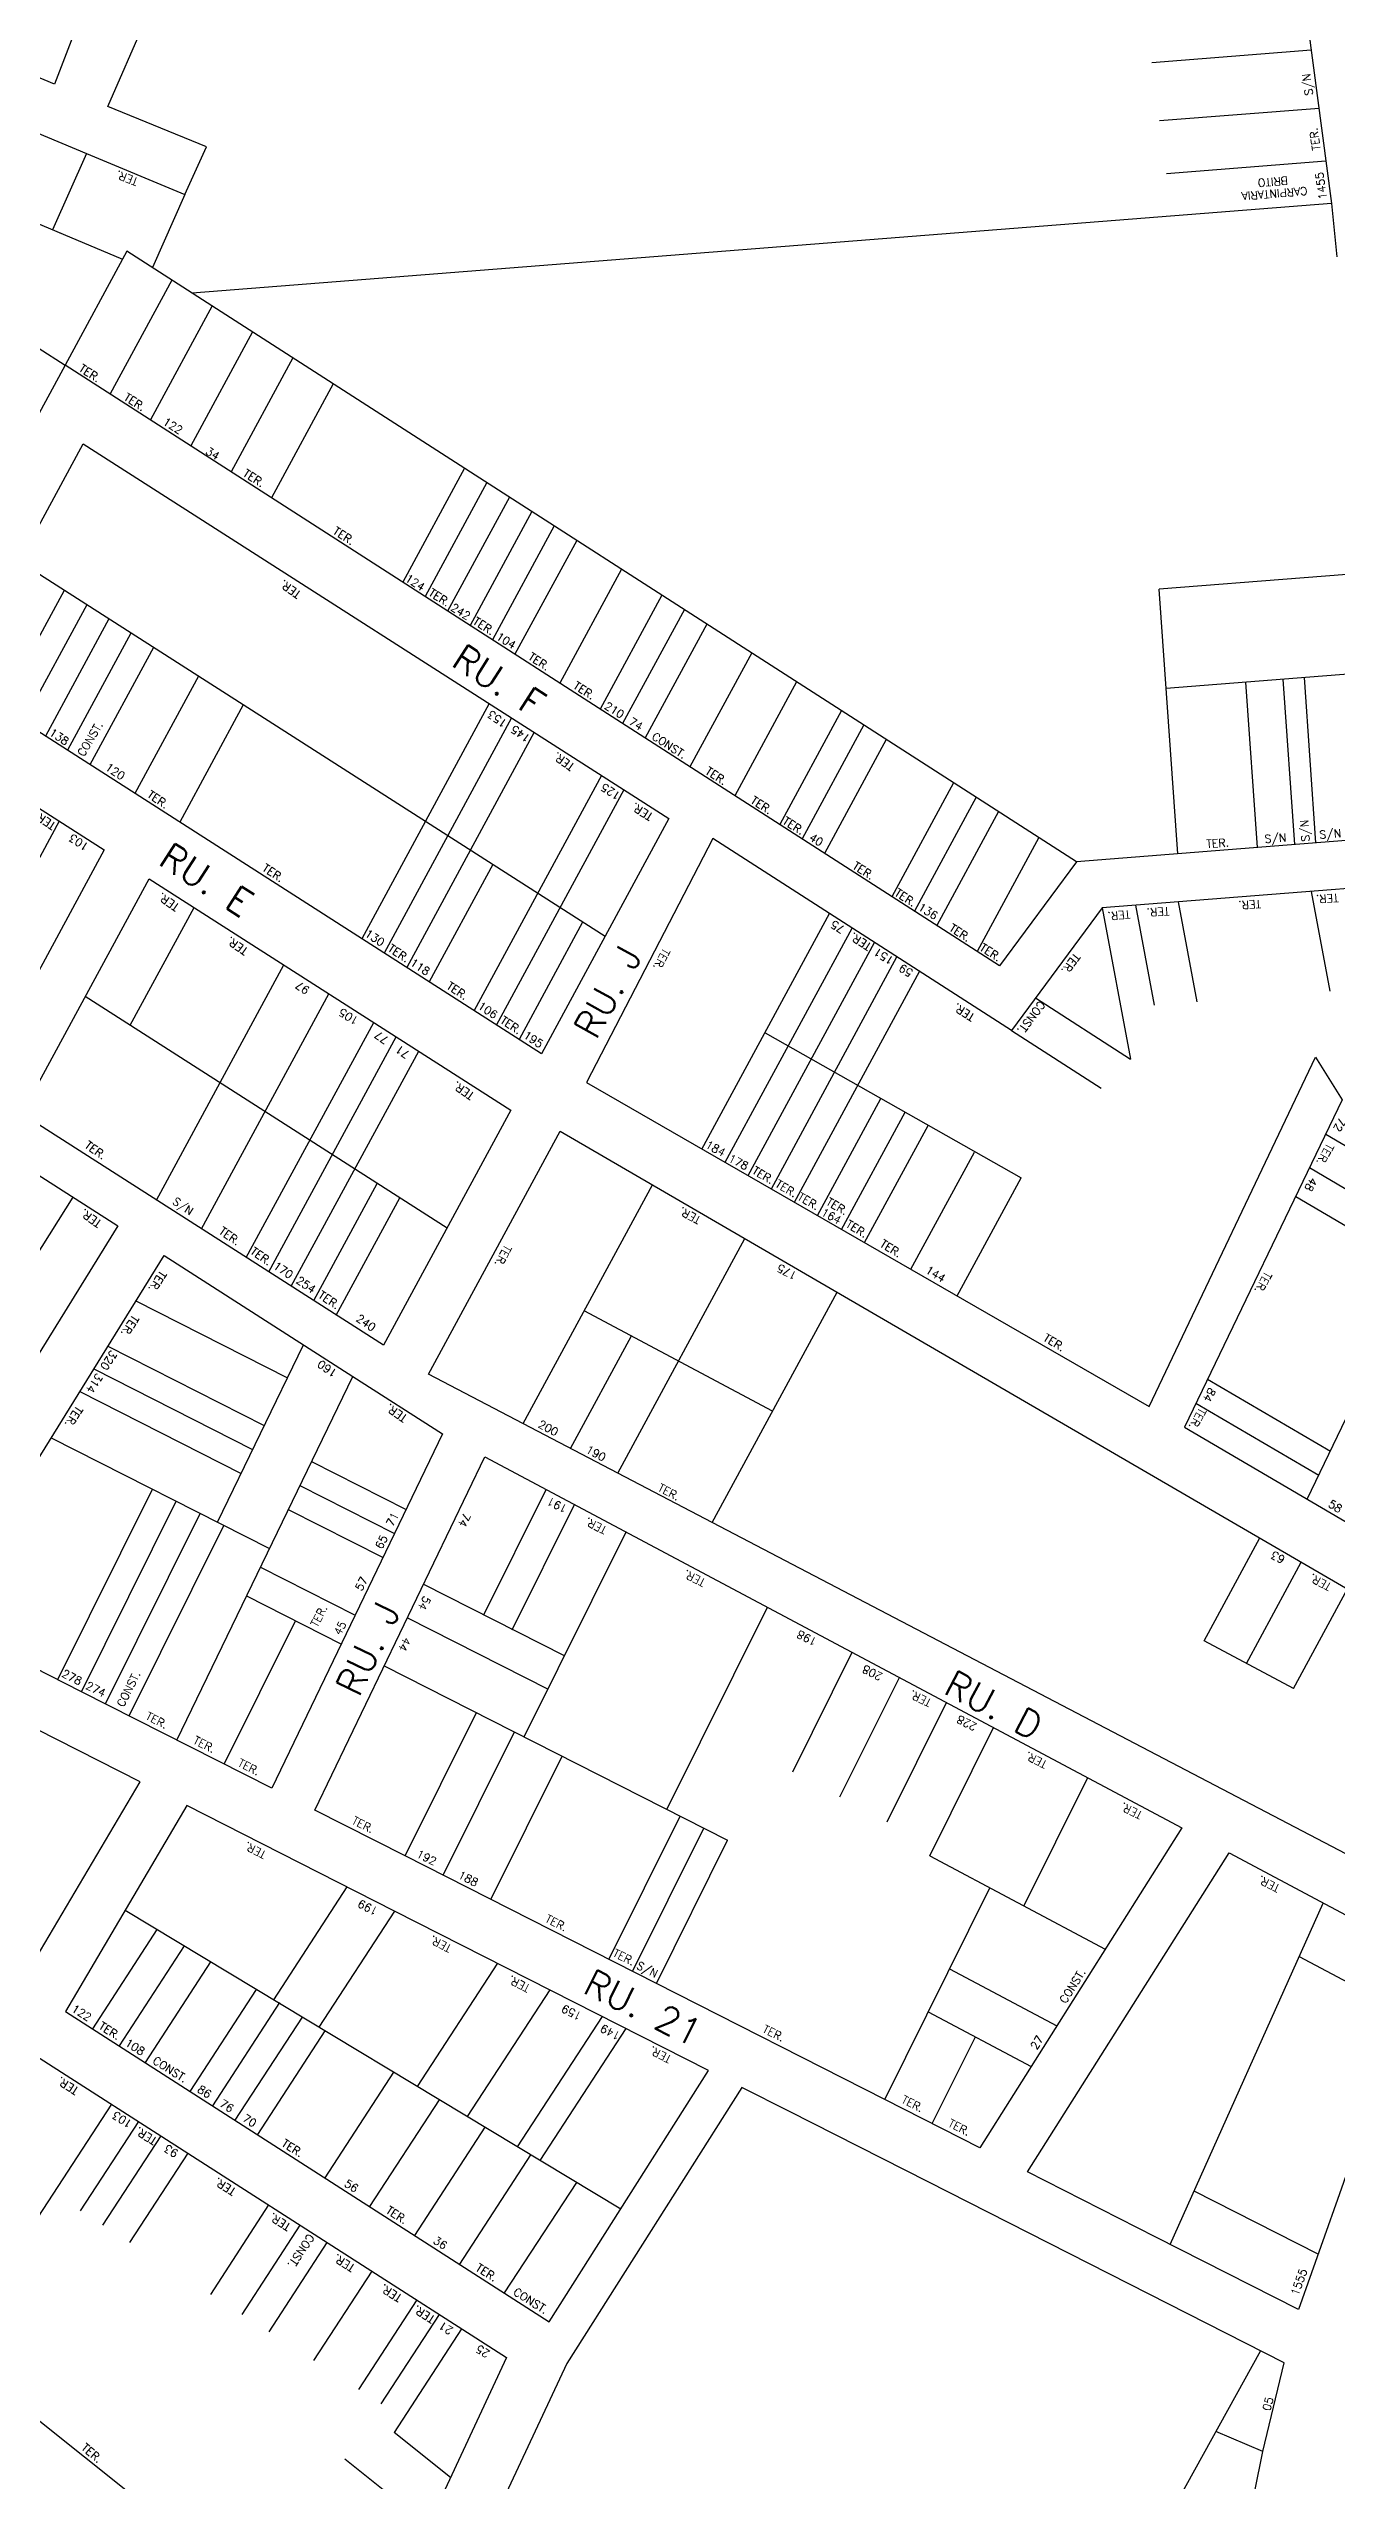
# Model space of a CAD drawing. Extents: x 714896 to 749292, y 8417558 to 8447149.
# Drawn here: x 737689.8 to 737931.1, y 8428942.1 to 8429397.9 of the extents above; entities that cross this region are included whole.
import ezdxf

# ---------------------------------------------------------------- set-up
doc = ezdxf.new("R2010")
doc.units = 0
doc.header["$MEASUREMENT"] = 0
for name, color, linetype in [('LOTE', 7, 'CONTINUOUS'), ('NUM-PORTA', 7, 'CONTINUOUS'), ('QUADRA', 6, 'CONTINUOUS'), ('TEXTO', 7, 'CONTINUOUS'), ('TEXTODERUA', 3, 'CONTINUOUS')]:
    doc.layers.add(name, color=color, linetype=linetype)
doc.styles.add('ROMANS', font='ROMANS.SHX', dxfattribs={"height": 1.5})

msp = doc.modelspace()

# ---------------------------------------------------------------- linework, layer by layer
at = {"layer": 'LOTE', "color": 7}
for p, q in [((737553.24, 8429421.66), (737703.6, 8429358.39)), ((737696.85, 8429378.22), (737690.49, 8429363.91)), ((737715.3, 8429370.5), (737709.22, 8429356.82)), ((737704.42, 8429359.91), (737692.85, 8429338.55)), ((737712.83, 8429354.5), (737701.26, 8429333.14)), ((737720.4, 8429349.63), (737708.83, 8429328.28)), ((737727.97, 8429344.77), (737716.4, 8429323.41)), ((737735.54, 8429339.9), (737723.97, 8429318.54)), ((737743.11, 8429335.03), (737731.54, 8429313.68)), ((737767.7, 8429319.22), (737756.13, 8429297.87)), ((737771.91, 8429316.52), (737760.34, 8429295.16)), ((737776.12, 8429313.82), (737764.54, 8429292.46)), ((737780.32, 8429311.11), (737768.75, 8429289.76)), ((737784.53, 8429308.41), (737772.96, 8429287.05)), ((737788.73, 8429305.7), (737777.16, 8429284.35)), ((737797.15, 8429300.3), (737785.57, 8429278.94)), ((737804.72, 8429295.43), (737793.14, 8429274.07)), ((737808.92, 8429292.73), (737797.35, 8429271.37)), ((737813.13, 8429290.02), (737801.56, 8429268.67)), ((737821.54, 8429284.62), (737809.97, 8429263.26)), ((737829.95, 8429279.21), (737818.38, 8429257.85)), ((737838.36, 8429273.8), (737826.79, 8429252.44)), ((737842.57, 8429271.1), (737831, 8429249.74)), ((737846.77, 8429268.39), (737835.2, 8429247.04)), ((737859.39, 8429260.28), (737847.82, 8429238.92)), ((737863.6, 8429257.58), (737852.03, 8429236.22)), ((737867.8, 8429254.87), (737856.23, 8429233.52)), ((737875.37, 8429250.01), (737863.8, 8429228.65))]:
    msp.add_line(p, q, dxfattribs=at)
for points in [[(737926.42, 8429397.56), (737896.51, 8429395.21)], [(737927.87, 8429386.66), (737897.96, 8429384.31)], [(737929.18, 8429376.75), (737899.28, 8429374.39)], [(737930.24, 8429368.82), (737716.69, 8429352.02)], [(737882.44, 8429245.47), (737704.42, 8429359.91)], [(737687.79, 8429341.79), (737692.85, 8429338.55)], [(737794.05, 8429231.46), (737684.26, 8429301.72)], [(737952.24, 8429300.82), (737897.94, 8429296.55)], [(737901.38, 8429246.96), (737897.94, 8429296.55)], [(737692.69, 8429296.33), (737680.78, 8429274.35)], [(737696.9, 8429293.63), (737684.99, 8429271.65)], [(737701.06, 8429290.97), (737689.15, 8429268.99)], [(737705.19, 8429288.33), (737693.28, 8429266.35)], [(737709.4, 8429285.63), (737697.49, 8429263.65)], [(737717.82, 8429280.24), (737705.91, 8429258.26)], [(737958.62, 8429282.61), (737899.23, 8429277.94)], [(737916.33, 8429248.13), (737914.18, 8429279.12)], [(737923.31, 8429248.68), (737921.16, 8429279.66)], [(737927.3, 8429248.99), (737925.15, 8429279.98)], [(737726.24, 8429274.85), (737714.33, 8429252.87)], [(737772.33, 8429275.12), (737748.45, 8429231.04)], [(737776.54, 8429272.43), (737752.66, 8429228.35)], [(737780.76, 8429269.73), (737756.87, 8429225.65)], [(737793.39, 8429261.65), (737769.51, 8429217.57)], [(737797.6, 8429258.95), (737773.72, 8429214.87)], [(737691.76, 8429253.07), (737679.84, 8429231.08)], [(737773, 8429244.94), (737761.09, 8429222.96)], [(737893.49, 8429237.31), (737897, 8429218.61)], [(737901.47, 8429237.94), (737904.97, 8429219.23)], [(737926.39, 8429239.9), (737929.9, 8429221.19)], [(737789.84, 8429234.16), (737777.93, 8429212.18)], [(737812.22, 8429191.62), (737836.14, 8429235.74)], [(737816.56, 8429189.13), (737840.34, 8429233.03)], [(737887.24, 8429236.82), (737892.55, 8429208.49)], [(737820.89, 8429186.63), (737844.55, 8429230.33)], [(737825.22, 8429184.14), (737848.76, 8429227.62)], [(737829.56, 8429181.64), (737852.96, 8429224.92)], [(737874.75, 8429219.93), (737892.55, 8429208.49)], [(737824.05, 8429213.43), (737872.03, 8429186.21)], [(737870.24, 8429213.82), (737887.06, 8429203)], [(737833.89, 8429179.15), (737845.77, 8429201.11)], [(737838.38, 8429176.56), (737850.29, 8429198.54)], [(737842.71, 8429174.07), (737854.62, 8429196.05)], [(737929.15, 8429194.43), (737946.4, 8429184.31)], [(737851.38, 8429169.08), (737863.29, 8429191.06)], [(737926.11, 8429188.13), (737943.36, 8429178)], [(737694.29, 8429182.59), (737679.85, 8429159.76)], [(737778.7, 8429140.15), (737802.95, 8429184.92)], [(737860.05, 8429164.09), (737872.03, 8429186.21)], [(737923.5, 8429182.72), (737940.75, 8429172.6)], [(737796.42, 8429130.88), (737820.24, 8429174.87)], [(737814.14, 8429121.61), (737837.53, 8429164.81)], [(737706.13, 8429163.15), (737734.5, 8429148.75)], [(737825.45, 8429142.51), (737790.13, 8429161.31)], [(737787.56, 8429135.52), (737798.98, 8429156.6)], [(737700.86, 8429154.65), (737730.16, 8429139.78)], [(737721.4, 8429121.68), (737737.5, 8429154.94)], [(737925.65, 8429125.98), (737937.86, 8429151.27)], [(737695.6, 8429146.15), (737725.82, 8429130.81)], [(737698.23, 8429150.4), (737727.99, 8429135.29)], [(737713.77, 8429080.85), (737746.77, 8429149.01)], [(737906.98, 8429148.5), (737930, 8429134.99)], [(737904.81, 8429144), (737927.83, 8429130.49)], [(737690.24, 8429137.49), (737731.14, 8429116.73)], [(737739, 8429133.07), (737756.78, 8429124.05)], [(737691.47, 8429092.17), (737709.22, 8429127.86)], [(737736.83, 8429128.57), (737754.61, 8429119.54)], [(737771.33, 8429104.34), (737783.01, 8429127.83)], [(737695.93, 8429089.91), (737713.68, 8429125.59)], [(737700.39, 8429087.64), (737718.14, 8429123.33)], [(737734.66, 8429124.06), (737752.44, 8429115.04)], [(737776.62, 8429101.52), (737788.31, 8429125.01)], [(737704.85, 8429085.38), (737722.6, 8429121.07)], [(737778.91, 8429081.43), (737798.02, 8429119.84)], [(737906.33, 8429099.45), (737916.77, 8429118.73)], [(737914.27, 8429095.22), (737924.55, 8429114.21)], [(737729.45, 8429113.25), (737747.23, 8429104.23)], [(737760.03, 8429110.07), (737786.4, 8429096.68)], [(737726.84, 8429107.85), (737744.62, 8429098.82)], [(737805.65, 8429067.85), (737824.5, 8429105.75)], [(737923.1, 8429090.52), (737933.2, 8429109.18)], [(737722.68, 8429076.33), (737736.04, 8429103.19)], [(737756.99, 8429103.76), (737783.36, 8429090.38)], [(737829.26, 8429074.9), (737840.39, 8429097.29)], [(737923.1, 8429090.52), (737906.33, 8429099.45)], [(737752.65, 8429094.76), (737817.03, 8429062.07)], [(737838.08, 8429070.21), (737849.22, 8429092.59)], [(737846.91, 8429065.51), (737858.04, 8429087.89)], [(737756.57, 8429059.12), (737769.93, 8429085.99)], [(737763.7, 8429055.5), (737777.06, 8429082.37)], [(737854.91, 8429059.14), (737866.87, 8429083.19)], [(737772.62, 8429050.98), (737785.98, 8429077.84)], [(737872.56, 8429049.74), (737884.53, 8429073.8)], [(737794.76, 8429039.74), (737808.12, 8429066.6)], [(737799.21, 8429037.47), (737812.57, 8429064.34)], [(737803.67, 8429035.21), (737817.03, 8429062.07)], [(737854.91, 8429059.14), (737887.8, 8429041.63)], [(737745.67, 8429053.32), (737731.89, 8429032.16)], [(737846.47, 8429013.48), (737866.19, 8429053.13)], [(737796.98, 8428992.93), (737704.08, 8429048.92)], [(737754.59, 8429048.79), (737740.41, 8429027.02)], [(737899.98, 8428986.32), (737928.68, 8429050.29)], [(737710.06, 8429045.32), (737697.96, 8429026.73)], [(737715.14, 8429042.26), (737702.95, 8429023.53)], [(737720.11, 8429039.26), (737707.83, 8429020.4)], [(737773.86, 8429039), (737758.84, 8429015.92)], [(737858.64, 8429037.95), (737878.72, 8429027.26)], [(737924.18, 8429040.26), (737944.5, 8429029.45)], [(737728.68, 8429034.1), (737716.25, 8429015)], [(737783.67, 8429034.03), (737768.21, 8429010.27)], [(737733.04, 8429031.63), (737720.46, 8429012.3)], [(737737.25, 8429028.93), (737724.67, 8429009.6)], [(737793.48, 8429029.05), (737777.58, 8429004.62)], [(737854.64, 8429029.91), (737873.92, 8429019.65)], [(737741.54, 8429026.35), (737728.88, 8429006.91)], [(737797.94, 8429026.78), (737781.84, 8429002.05)], [(737855.39, 8429008.96), (737863.47, 8429025.21)], [(737754.39, 8429018.6), (737741.5, 8428998.81)], [(737701.52, 8429012.61), (737685.03, 8428987.29)], [(737706.57, 8429009.37), (737695.65, 8428992.61)], [(737762.96, 8429013.44), (737749.92, 8428993.41)], [(737710.78, 8429006.67), (737699.86, 8428989.91)], [(737771.53, 8429008.27), (737758.34, 8428988.01)], [(737715.83, 8429003.43), (737704.91, 8428986.67)], [(737780.1, 8429003.11), (737766.76, 8428982.61)], [(737788.67, 8428997.94), (737775.17, 8428977.21)], [(737927.71, 8428984.48), (737904.45, 8428996.29)], [(737730.98, 8428993.71), (737720.07, 8428976.95)], [(737736.87, 8428989.93), (737725.96, 8428973.17)], [(737741.92, 8428986.7), (737731.01, 8428969.93)], [(737750.34, 8428981.3), (737739.43, 8428964.54)], [(737758.76, 8428975.9), (737747.84, 8428959.14)], [(737762.97, 8428973.2), (737752.05, 8428956.44)], [(737767.17, 8428970.5), (737754.53, 8428951.07)], [(737916.91, 8428966.39), (737899.98, 8428935.74)], [(737765.1, 8428942.63), (737754.53, 8428951.07)], [(737917.32, 8428947.51), (737908.54, 8428951.25)], [(737760.87, 8428933.56), (737745.25, 8428946.04)]]:
    msp.add_lwpolyline(points, dxfattribs=at)
at = {"layer": 'LOTE'}
for points in [[(737705.05, 8429214.81), (737717.03, 8429236.9)], [(737709.97, 8429182.06), (737733.87, 8429226.12)], [(737764.44, 8429176.81), (737696.63, 8429220.2)], [(737718.39, 8429176.67), (737742.3, 8429220.73)], [(737726.81, 8429171.28), (737750.7, 8429215.36)], [(737731.03, 8429168.59), (737754.91, 8429212.66)], [(737735.24, 8429165.89), (737759.12, 8429209.97)], [(737739.45, 8429163.2), (737751.36, 8429185.18)], [(737743.66, 8429160.5), (737755.57, 8429182.48)]]:
    msp.add_lwpolyline(points, dxfattribs=at)
at = {"layer": 'QUADRA'}
for points in [[(737902.24, 8429579.82), (737930.24, 8429368.82), (737931.24, 8429358.82)], [(737619.79, 8429410.51), (737696.85, 8429378.22), (737715.3, 8429370.5), (737719.35, 8429379.47), (737700.85, 8429387.04), (737707.76, 8429402.89)], [(737970.09, 8429252.36), (737882.44, 8429245.47), (737868.01, 8429225.95), (737692.85, 8429338.55), (737681.02, 8429316.73), (737641.69, 8429341.38), (737633.21, 8429346.69), (737624.74, 8429352), (737616.26, 8429357.31), (737576.44, 8429382.26), (737570.8, 8429372.81), (737624.77, 8429339), (737598.31, 8429290.02), (737521.47, 8429342.82), (737525.96, 8429353.95), (737537.17, 8429381.78), (737545.02, 8429401.26)]]:
    msp.add_lwpolyline(points, dxfattribs=at)
for points in [[(737624.64, 8429463.44), (737710.43, 8429442.13), (737690.85, 8429391.22), (737611.7, 8429424.38), (737621.47, 8429447.14), (737624.64, 8429463.44)], [(737782.14, 8429209.48), (737672.35, 8429279.74), (737696.24, 8429323.82), (737806.03, 8429253.56), (737782.14, 8429209.48)], [(737592.07, 8429257.51), (737615.95, 8429301.58), (737700.18, 8429247.68), (737676.3, 8429203.61), (737592.07, 8429257.51)], [(737585.27, 8429225.05), (737580.38, 8429228.53), (737588.62, 8429250.22), (737593.67, 8429246.98), (737601.67, 8429241.86), (737702.71, 8429177.2), (737674.99, 8429132.43), (737639.27, 8429154.88), (737597.18, 8429173.57), (737570.41, 8429187.12), (737582.35, 8429217.43)], [(737976.24, 8429243.82), (737976.24, 8429243.82), (737887.24, 8429236.82), (737870.24, 8429213.82), (737814.24, 8429249.82), (737790.59, 8429204.08), (737896.06, 8429143.35), (737927.24, 8429208.82), (737932.24, 8429200.82), (737902.63, 8429139.5), (737971.36, 8429099.16), (737981.24, 8429125.82), (737987.24, 8429147.82), (737982.5, 8429149.43), (737988.24, 8429179.82)], [(737708.6, 8429242.29), (737776.41, 8429198.9), (737752.53, 8429154.83), (737684.72, 8429198.22), (737708.6, 8429242.29)], [(737785.66, 8429194.98), (737967.78, 8429089.07), (737953.46, 8429048.75), (737760.98, 8429149.42), (737785.66, 8429194.98)], [(737711.39, 8429171.65), (737746.77, 8429149.01), (737763.61, 8429138.23), (737731.6, 8429071.8), (737695.93, 8429089.91), (737669.18, 8429103.49), (737711.39, 8429171.65), (737711.39, 8429171.65)], [(737902.18, 8429064.4), (737864.31, 8429004.43), (737846.47, 8429013.48), (737803.67, 8429035.21), (737756.57, 8429059.12), (737739.63, 8429067.72), (737771.53, 8429133.93)], [(737706.92, 8429072.99), (737664.19, 8429094.68), (737650.98, 8429073.7), (737645.55, 8429065.06), (737628.15, 8429037.42), (737675.17, 8429019.42)], [(737715.66, 8429068.55), (737692.91, 8429029.97), (737783.59, 8428971.82), (737813.46, 8429018.9), (737754.59, 8429048.79)], [(737911.03, 8429059.69), (737948.99, 8429039.49), (737948.99, 8429039.49), (737940.22, 8429019.9), (737931.33, 8428994.7), (737924.05, 8428974.1), (737897.3, 8428987.68), (737873.22, 8428999.9)], [(737687.31, 8429021.71), (737775.59, 8428965.1), (737747.76, 8428905.47), (737658.2, 8428976.99)], [(737749.91, 8428884.97), (737749.91, 8428884.97), (737780.16, 8428872.55), (737785.65, 8428912.18), (737794.52, 8428908.41), (737789.13, 8428869.46), (737814.03, 8428859.21), (737860.99, 8428839.35), (737902.69, 8428825.31), (737903.03, 8428839.31), (737903.66, 8428851.79), (737904.32, 8428861.67), (737906.01, 8428880.06), (737908.3, 8428898.5), (737911.17, 8428916.82), (737917.32, 8428947.51), (737921.37, 8428964.13), (737921.37, 8428964.13), (737892.34, 8428978.86), (737854.61, 8428998.02), (737828.62, 8429011.21), (737819.7, 8429015.73), (737786.91, 8428963.97)]]:
    msp.add_lwpolyline(points, close=True, dxfattribs=at)

# ---------------------------------------------------------------- texts
at = {"layer": 'NUM-PORTA', "style": 'ROMANS'}
for s, rotation, p in [('S/N', 98.003, (737926.76, 8429389.2)), ('1455', 98.003, (737929.35, 8429369.72)), ('122', 327.9646, (737711.01, 8429327.57)), ('34', 327.9646, (737719.02, 8429322.03)), ('124', 327.3087, (737756.41, 8429298.21)), ('242', 327.9294, (737764.95, 8429292.73)), ('104', 327.9294, (737773.48, 8429287.28)), ('210', 327.9294, (737793.76, 8429274.28)), ('74', 327.9294, (737798.37, 8429271.34)), ('S/N', 4.1221, (737917.71, 8429248.97)), ('S/N', 94.1221, (737926.11, 8429249.28)), ('S/N', 4.1221, (737927.99, 8429249.78)), ('103', 146.4292, (737697.44, 8429248.65)), ('40', 327.9294, (737832.15, 8429249.65)), ('136', 327.9294, (737852.55, 8429236.57)), ('75', 147.9294, (737839.14, 8429233.21)), ('151', 147.9294, (737848.33, 8429227.34)), ('59', 147.9294, (737851.9, 8429225.04)), ('97', 145.4727, (737738.81, 8429221.74)), ('105', 148.4417, (737748.03, 8429216.07)), ('77', 145.4727, (737753.66, 8429212.42)), ('71', 145.4727, (737757.6, 8429209.72)), ('72', 240.3888, (737931.76, 8429197.67)), ('184', 331.4867, (737812.7, 8429191.98)), ('178', 332.8926, (737816.99, 8429189.37)), ('48', 240.3888, (737926.35, 8429186.47)), ('S/N', 325.4727, (737712.83, 8429181.46)), ('164', 331.4867, (737834.4, 8429179.3)), ('170', 325.4727, (737731.72, 8429169.38)), ('175', 151.8513, (737830.19, 8429168.33)), ('144', 328.6305, (737853.97, 8429168.54)), ('254', 325.4727, (737735.98, 8429166.65)), ('240', 325.4727, (737747.22, 8429159.53, 272.47)), ('320', 237.3217, (737701.45, 8429154.06)), ('160', 145.4727, (737743.99, 8429149.97)), ('314', 237.3217, (737698.78, 8429149.76)), ('84', 240.3888, (737907.32, 8429147.04)), ('200', 331.8513, (737781.36, 8429139.57)), ('190', 331.8513, (737790.28, 8429134.83)), ('191', 153.1099, (737787.14, 8429124.67)), ('58', 328.6305, (737929.45, 8429124.69)), ('65', 63.1099, (737752.23, 8429116.48)), ('71', 63.1099, (737754.28, 8429120.74)), ('74', 243.1099, (737767.61, 8429123.57)), ('63', 151.8513, (737921.65, 8429115.14)), ('57', 63.1099, (737748.46, 8429108.66)), ('54', 243.1099, (737760.11, 8429107.99)), ('45', 63.1099, (737744.46, 8429100.34)), ('198', 153.1099, (737833.93, 8429099.76)), ('44', 243.1099, (737756.39, 8429100.29)), ('278', 333.1099, (737692.08, 8429092.82)), ('274', 333.1099, (737696.54, 8429090.56)), ('208', 153.1099, (737846.2, 8429093.23)), ('228', 153.1099, (737863.91, 8429083.81)), ('192', 333.1099, (737758.54, 8429059.03)), ('188', 333.1099, (737766.35, 8429055.07)), ('199', 152.3603, (737751.64, 8429049.23)), ('S/N', 333.1099, (737799.79, 8429038.09)), ('159', 152.3603, (737789.81, 8429029.55)), ('149', 152.3603, (737797.08, 8429025.86)), ('27', 57.7837, (737874.94, 8429022.67)), ('1555', 70.1472, (737923.95, 8428976.59)), ('05', 75.1972, (737918.71, 8428954.99))]:
    msp.add_text(s, height=1.5, rotation=rotation, dxfattribs=at).set_placement(p)
at = {"layer": 'NUM-PORTA', "color": 7, "style": 'ROMANS'}
for s, rotation, p in [('138', 325.95, (737689.71, 8429269.35)), ('153', 144.4146, (737775.86, 8429271.7)), ('145', 144.4146, (737780.22, 8429268.91)), ('120', 325.95, (737700.21, 8429262.83)), ('125', 147.2498, (737797.13, 8429258.2)), ('130', 326.3572, (737748.87, 8429231.64)), ('118', 326.3572, (737757.36, 8429226.2)), ('106', 326.3572, (737770.06, 8429218.08)), ('195', 326.3572, (737778.6, 8429212.61)), ('122', 327.7242, (737693.91, 8429030.11)), ('108', 327.7242, (737703.91, 8429023.7)), ('86', 327.7242, (737717.49, 8429014.99)), ('103', 147.7242, (737705.59, 8429009.3)), ('76', 327.7242, (737721.66, 8429012.32)), ('70', 327.7242, (737725.95, 8429009.56)), ('93', 147.7242, (737714.21, 8429003.77)), ('56', 327.7242, (737745.02, 8428997.34)), ('36', 327.7242, (737761.68, 8428986.65)), ('21', 147.7242, (737765.72, 8428970.55)), ('25', 147.7242, (737772.62, 8428966.21))]:
    msp.add_text(s, height=1.5, rotation=rotation, dxfattribs=at).set_placement(p)
at = {"layer": 'TEXTO', "style": 'ROMANS'}
for s, rotation, p in [('TER.', 98.003, (737928.13, 8429378.92)), ('CARPINTARIA', 184.7566, (737925.61, 8429371.97)), ('BRITO', 184.7566, (737921.98, 8429373.9)), ('TER.', 327.3267, (737695.3, 8429337.55)), ('TER.', 327.3267, (737703.7, 8429332.15)), ('TER.', 327.3267, (737726.06, 8429317.89)), ('TER.', 327.3267, (737742.92, 8429307.05)), ('TER.', 327.3267, (737760.84, 8429295.52)), ('TER.', 327.3267, (737769.16, 8429290.17)), ('TER.', 327.3267, (737779.51, 8429283.52)), ('TER.', 327.3267, (737787.98, 8429278.07)), ('CONST.', 327.3267, (737802.67, 8429268.55)), ('TER.', 327.3267, (737812.71, 8429262.06)), ('TER.', 327.3267, (737821.21, 8429256.59)), ('TER.', 146.4292, (737691.24, 8429252.62)), ('TER.', 327.3267, (737827.22, 8429252.73)), ('TER.', 3.4644, (737906.8, 8429248.07)), ('TER.', 327.3267, (737840.31, 8429244.31)), ('TER.', 145.4727, (737714.4, 8429237.36)), ('TER.', 327.3267, (737848.17, 8429239.26)), ('TER.', 183.4644, (737916.96, 8429238.32)), ('TER.', 183.4644, (737931.49, 8429239.46)), ('TER.', 327.3267, (737858.4, 8429232.68)), ('TER.', 185.8206, (737892.4, 8429236.4)), ('TER.', 183.4644, (737899.78, 8429236.97)), ('TER.', 145.4727, (737727.28, 8429229.12)), ('TER.', 241.8513, (737804.99, 8429229.39)), ('TER.', 147.3214, (737844.13, 8429230)), ('TER.', 327.3267, (737864.13, 8429229)), ('TER.', 232.8512, (737882.02, 8429228.47)), ('CONST.', 232.8512, (737875.49, 8429219.55)), ('TER.', 147.3214, (737863.51, 8429216.77)), ('TER.', 145.4727, (737769.68, 8429201.99)), ('TER.', 325.4727, (737696.38, 8429191.99)), ('TER.', 240.3888, (737929.42, 8429192.82)), ('TER.', 329.6776, (737821.48, 8429187.15)), ('TER.', 329.6776, (737825.83, 8429184.64)), ('TER.', 329.6776, (737830, 8429182.24)), ('TER.', 329.6776, (737835.35, 8429181.3)), ('TER.', 151.8513, (737812.17, 8429178.82)), ('TER.', 328.6305, (737839.04, 8429177.13)), ('TER.', 325.4727, (737721.55, 8429175.88)), ('TER.', 328.6305, (737845.44, 8429173.45)), ('TER.', 325.4727, (737727.43, 8429172.12)), ('TER.', 241.8513, (737775.29, 8429173.79)), ('TER.', 237.3217, (737710.68, 8429168.98)), ('TER.', 326.4674, (737740.16, 8429163.87)), ('TER.', 240.3888, (737917.81, 8429168.78)), ('TER.', 237.3217, (737705.52, 8429160.64)), ('TER.', 328.6305, (737876.05, 8429155.82)), ('TER.', 237.3217, (737694.98, 8429143.62)), ('TER.', 145.4727, (737757.12, 8429141.57)), ('TER.', 240.3888, (737905.5, 8429143.27)), ('TER.', 331.8513, (737803.8, 8429127.66)), ('TER.', 153.1099, (737794.54, 8429120.72)), ('TER.', 153.1099, (737813.02, 8429110.89)), ('TER.', 151.8513, (737930.33, 8429110.09)), ('TER.', 63.1099, (737740.13, 8429101.87)), ('CONST.', 63.1099, (737703.79, 8429086.9)), ('TER.', 153.1099, (737855.38, 8429088.35)), ('TER.', 333.1099, (737707.8, 8429084.84)), ('TER.', 333.1099, (737716.71, 8429080.31)), ('TER.', 153.1099, (737877.07, 8429076.8)), ('TER.', 333.1099, (737725.07, 8429076.07)), ('TER.', 153.1099, (737894.92, 8429067.3)), ('TER.', 333.1099, (737746.46, 8429065.26)), ('TER.', 152.3603, (737730.7, 8429059.87)), ('TER.', 153.1099, (737920.7, 8429053.58)), ('TER.', 333.1099, (737782.7, 8429046.86)), ('TER.', 152.3603, (737765.44, 8429042.3)), ('TER.', 333.1099, (737795.36, 8429040.43)), ('CONST.', 57.7837, (737880.4, 8429031.33)), ('TER.', 152.3603, (737780.15, 8429034.83)), ('TER.', 152.3603, (737806.63, 8429021.56)), ('TER.', 333.1099, (737823.42, 8429026.19)), ('TER.', 333.1099, (737849.45, 8429012.97)), ('TER.', 333.1099, (737858.21, 8429008.53)), ('TER.', 319.5198, (737695.76, 8428948.01))]:
    msp.add_text(s, height=1.5, rotation=rotation, dxfattribs=at).set_placement(p)
at = {"layer": 'TEXTO', "color": 7, "style": 'ROMANS'}
for s, rotation, p in [('TER.', 159.0328, (737706.67, 8429373.55)), ('TER.', 144.4146, (737737.21, 8429295.94)), ('CONST.', 59.3239, (737696.36, 8429265.04)), ('TER.', 144.4146, (737788.46, 8429263.64)), ('TER.', 326.1989, (737708.08, 8429257.7)), ('TER.', 147.2498, (737803.19, 8429254.33)), ('TER.', 326.3572, (737729.67, 8429243.92)), ('TER.', 326.3572, (737753.21, 8429228.86)), ('TER.', 326.3572, (737764.2, 8429221.83)), ('TER.', 326.3572, (737774.25, 8429215.4)), ('TER.', 144.3028, (737699.83, 8429178.03)), ('TER.', 327.7242, (737699.02, 8429026.84)), ('CONST.', 327.7242, (737709.1, 8429020.37)), ('TER.', 147.7242, (737695.55, 8429015.55)), ('TER.', 147.7242, (737710.21, 8429006.14)), ('TER.', 327.7242, (737733.29, 8429004.86)), ('TER.', 147.7242, (737725, 8428996.66)), ('TER.', 147.7242, (737735.3, 8428990.05)), ('TER.', 327.7242, (737752.83, 8428992.33)), ('CONST.', 236.1766, (737738.42, 8428988.43)), ('TER.', 147.7242, (737747.33, 8428982.34)), ('TER.', 327.7242, (737769.66, 8428981.54)), ('TER.', 147.7242, (737756.12, 8428976.7)), ('CONST.', 327.7242, (737776.7, 8428977.02)), ('TER.', 147.7242, (737762.31, 8428972.73))]:
    msp.add_text(s, height=1.5, rotation=rotation, dxfattribs=at).set_placement(p)
at = {"layer": 'TEXTODERUA', "style": 'ROMANS'}
for s, rotation, p in [('RU. F ', 327.2598, (737764.96, 8429282.32)), ('RU. E', 327.2598, (737710.05, 8429245.1)), ('RU. J', 61.1626, (737792.37, 8429211.92)), ('RU. J ', 64.2204, (737747.9, 8429088.68)), ('RU. D ', 332.0371, (737857.2, 8429089.73)), ('RU. 21', 333.7123, (737789.63, 8429033.59))]:
    msp.add_text(s, height=5, rotation=rotation, dxfattribs=at).set_placement(p)

doc.saveas('drawing.dxf')
